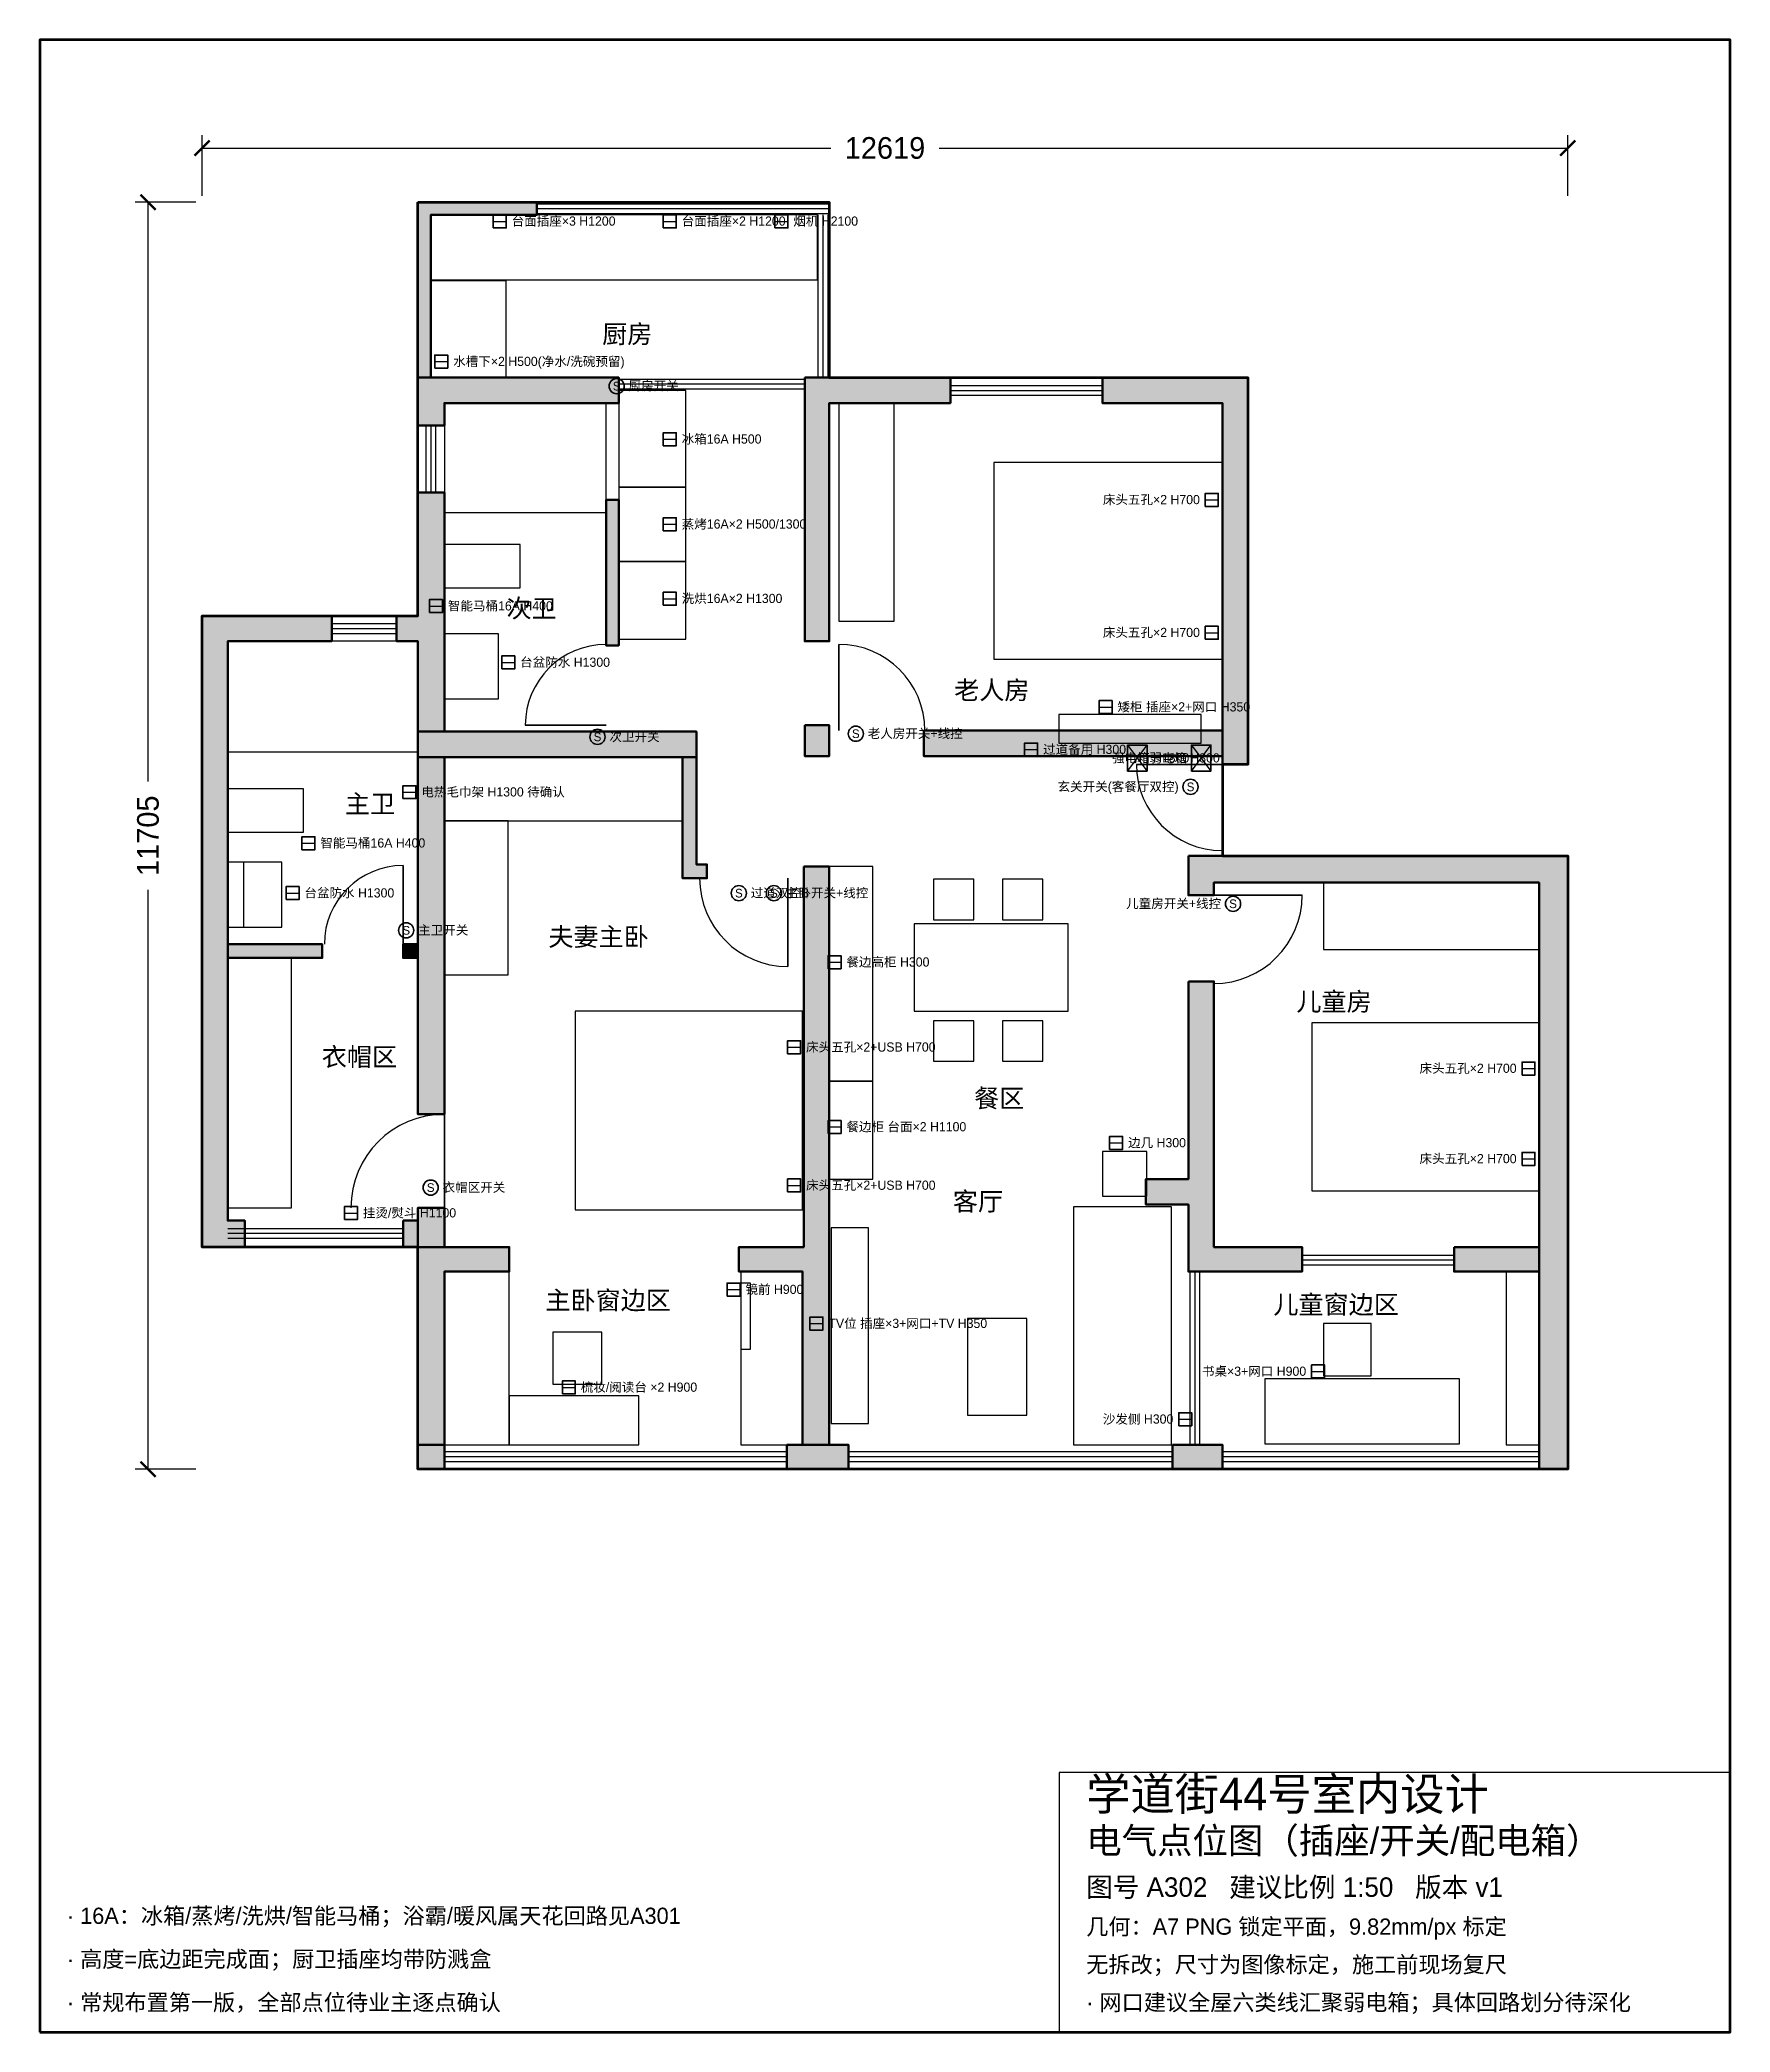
# Model space of a CAD drawing. Header units: millimetres. Extents: x -1500 to 14119, y -5200 to 13205.
import ezdxf
from ezdxf.enums import TextEntityAlignment as Align

# ---------------------------------------------------------------- set-up
doc = ezdxf.new("R2010")
doc.units = ezdxf.units.MM
for name, color, linetype in [('A-DIMS', 1, 'Continuous'), ('A-DOOR', 3, 'Continuous'), ('A-ELEC', 1, 'Continuous'), ('A-FIXT', 6, 'Continuous'), ('A-FRAME', 7, 'Continuous'), ('A-FURN', 30, 'Continuous'), ('A-TEXT', 7, 'Continuous'), ('A-WALL', 7, 'Continuous'), ('A-WINDOW', 4, 'Continuous')]:
    doc.layers.add(name, color=color, linetype=linetype)
doc.styles.add('CN', font='PingFang SC')
doc.dimstyles.new('ARCH', dxfattribs={"dimtxt": 200, "dimasz": 140, "dimexe": 120, "dimexo": 60, "dimgap": 60, "dimtad": 1, "dimdec": 0, "dimtxsty": 'CN', "dimblk": 'ARCHTICK', "dimcen": 2.5, "dimazin": 3, "dimtfac": 1, "dimtmove": 0, "dimatfit": 3})

# ---------------------------------------------------------------- blocks, each defined once
blk = doc.blocks.new('_ARCHTICK')
at = {"color": 0, "linetype": 'BYBLOCK', "const_width": 0.15}
blk.add_lwpolyline([(-0.5, -0.5), (0.5, 0.5)], dxfattribs=at)
blk = doc.blocks.new('*D1')
for p, q in [((0, 11765.44), (0, 12325.44)), ((0, 12205.44), (5809.35, 12205.44)), ((6809.35, 12205.44), (12618.7, 12205.44)), ((12618.7, 11765.44), (12618.7, 12325.44))]:
    blk.add_line(p, q)
at = {"layer": 'Defpoints'}
for p in [(0, 12205.44), (0, 11705.44), (12618.7, 11705.44)]:
    blk.add_point(p, dxfattribs=at)
at = {"layer": 'A-DIMS', "xscale": 140, "yscale": 140, "rotation": 180}
blk.add_blockref('_ARCHTICK', (0, 12205.44), dxfattribs=at)
at = {"layer": 'A-DIMS', "xscale": 140, "yscale": 140}
blk.add_blockref('_ARCHTICK', (12618.7, 12205.44), dxfattribs=at)
at = {"layer": 'A-DIMS', "insert": (6309.35, 12205.44), "char_height": 200, "attachment_point": 5, "style": 'CN'}
blk.add_mtext('12619', dxfattribs=at)
blk = doc.blocks.new('*D2')
for p, q in [((-60, 11705.44), (-620, 11705.44)), ((-500, 6352.72), (-500, 11705.44)), ((-500, 0), (-500, 5352.72)), ((-60, 0), (-620, 0))]:
    blk.add_line(p, q)
at = {"layer": 'Defpoints'}
for p in [(0, 11705.44), (-500, 0), (0, 0)]:
    blk.add_point(p, dxfattribs=at)
at = {"layer": 'A-DIMS', "xscale": 140, "yscale": 140}
for p, rotation in [((-500, 11705.44), 90), ((-500, 0), 270)]:
    blk.add_blockref('_ARCHTICK', p, dxfattribs=dict(at, rotation=rotation))
at = {"layer": 'A-DIMS', "insert": (-500, 5852.72), "char_height": 200, "attachment_point": 5, "rotation": 90, "style": 'CN'}
blk.add_mtext('11705', dxfattribs=at)

msp = doc.modelspace()

# ---------------------------------------------------------------- hatches: boundary and pattern name
at = {"layer": 'A-WALL'}
for points in [[(1993.46, 11705.44), (3093.3, 11705.44), (3093.3, 11587.6), (2111.3, 11587.6), (2111.3, 10085.14), (1993.46, 10085.14)], [(1993.46, 10085.14), (3849.44, 10085.14), (3849.44, 9849.46), (2238.96, 9849.46), (2238.96, 9643.24), (1993.46, 9643.24)], [(5567.94, 10085.14), (6913.28, 10085.14), (6913.28, 9849.46), (5793.8, 9849.46), (5793.8, 7649.78), (5567.94, 7649.78)], [(8317.54, 10085.14), (9662.88, 10085.14), (9662.88, 6510.66), (9427.2, 6510.66), (9427.2, 9849.46), (8317.54, 9849.46)], [(1993.46, 9024.58), (2238.96, 9024.58), (2238.96, 6815.08), (1993.46, 6815.08), (1993.46, 7649.78), (1797.06, 7649.78), (1797.06, 7885.46), (1993.46, 7885.46)], [(3731.6, 8955.84), (3849.44, 8955.84), (3849.44, 7610.5), (3731.6, 7610.5)], [(0, 7885.46), (1198.04, 7885.46), (1198.04, 7649.78), (235.68, 7649.78), (235.68, 2297.88), (392.8, 2297.88), (392.8, 2052.38), (0, 2052.38)], [(1993.46, 6815.08), (4566.3, 6815.08), (4566.3, 6579.4), (1993.46, 6579.4)], [(5567.94, 6874), (5793.8, 6874), (5793.8, 6589.22), (5567.94, 6589.22)], [(6667.78, 6824.9), (9427.2, 6824.9), (9427.2, 6589.22), (6667.78, 6589.22)], [(1993.46, 6579.4), (2238.96, 6579.4), (2238.96, 3279.88), (1993.46, 3279.88)], [(4438.64, 6579.4), (4566.3, 6579.4), (4566.3, 5587.58), (4664.5, 5587.58), (4664.5, 5459.92), (4438.64, 5459.92)], [(5558.12, 5567.94), (5793.8, 5567.94), (5793.8, 225.86), (5548.3, 225.86), (5548.3, 1826.52), (4959.1, 1826.52), (4959.1, 2052.38), (5558.12, 2052.38)], [(9112.96, 5666.14), (12618.7, 5666.14), (12618.7, 0), (12353.56, 0), (12353.56, 5420.64), (9348.64, 5420.64), (9348.64, 5302.8), (9112.96, 5302.8)], [(235.68, 4851.08), (1109.66, 4851.08), (1109.66, 4723.42), (235.68, 4723.42)], [(1855.98, 4851.08), (1993.46, 4851.08), (1993.46, 4723.42), (1855.98, 4723.42)], [(9112.96, 4507.38), (9348.64, 4507.38), (9348.64, 2052.38), (10163.7, 2052.38), (10163.7, 1826.52), (9112.96, 1826.52), (9112.96, 2445.18), (8720.16, 2445.18), (8720.16, 2680.86), (9112.96, 2680.86)], [(1855.98, 2297.88), (1993.46, 2297.88), (1993.46, 2415.72), (2238.96, 2415.72), (2238.96, 2052.38), (1855.98, 2052.38)], [(1993.46, 2415.72), (2238.96, 2415.72), (2238.96, 2052.38), (2837.98, 2052.38), (2837.98, 1826.52), (2238.96, 1826.52), (2238.96, 225.86), (1993.46, 225.86)], [(11567.96, 2052.38), (12353.56, 2052.38), (12353.56, 1826.52), (11567.96, 1826.52)], [(1993.46, 225.86), (2238.96, 225.86), (2238.96, 0), (1993.46, 0)], [(5401, 225.86), (5970.56, 225.86), (5970.56, 0), (5401, 0)], [(8965.66, 225.86), (9427.2, 225.86), (9427.2, 0), (8965.66, 0)]]:
    msp.add_hatch(color=8, dxfattribs=at).paths.add_polyline_path(points)

# ---------------------------------------------------------------- linework, layer by layer
at = {"layer": 'A-DOOR', "lineweight": 35}
for p, q in [((5882.18, 6824.9), (5882.18, 7620.32)), ((3731.6, 6874), (2985.28, 6874)), ((9427.2, 6510.66), (8631.78, 6510.66)), ((1855.98, 4851.08), (1855.98, 5577.76)), ((5410.82, 5459.92), (5410.82, 4644.86)), ((9348.64, 5302.8), (10163.7, 5302.8)), ((2238.96, 2415.72), (2238.96, 3279.88))]:
    msp.add_line(p, q, dxfattribs=at)
at = {"layer": 'A-DOOR'}
for centre, radius, start, end in [((3731.6, 6874), 746.32, 90, 180), ((5882.18, 6824.9), 795.42, 0, 90), ((9427.2, 6510.66), 795.42, 180, -90), ((1855.98, 4851.08), 726.68, 90, 180), ((5410.82, 5459.92), 815.06, 180, -90), ((9348.64, 5302.8), 815.06, -90, 0), ((2238.96, 2415.72), 864.16, 90, 180)]:
    msp.add_arc(centre, radius, start, end, dxfattribs=at)
at = {"layer": 'A-ELEC'}
for p, q in [((2689.6, 11528.68), (2809.6, 11528.68)), ((4260.8, 11528.68), (4380.8, 11528.68)), ((5291.9, 11528.68), (5411.9, 11528.68)), ((2149.5, 10232.44), (2269.5, 10232.44)), ((4260.8, 9515.58), (4380.8, 9515.58)), ((9269, 8955.84), (9389, 8955.84)), ((4260.8, 8729.98), (4380.8, 8729.98)), ((2100.4, 7973.84), (2220.4, 7973.84)), ((4260.8, 8042.58), (4380.8, 8042.58)), ((9269, 7728.34), (9389, 7728.34)), ((2768.16, 7453.38), (2888.16, 7453.38)), ((8287, 7040.94), (8407, 7040.94)), ((7599.6, 6648.14), (7719.6, 6648.14)), ((8551.6, 6449.58), (8731.6, 6689.58)), ((8551.6, 6689.58), (8731.6, 6449.58)), ((9140.8, 6449.58), (9320.8, 6689.58)), ((9140.8, 6689.58), (9320.8, 6449.58)), ((1854.9, 6255.34), (1974.9, 6255.34)), ((922, 5783.98), (1042, 5783.98)), ((774.7, 5322.44), (894.7, 5322.44)), ((5782.9, 4684.14), (5902.9, 4684.14)), ((5409.74, 3898.54), (5529.74, 3898.54)), ((12195.36, 3702.14), (12315.36, 3702.14)), ((5782.9, 3162.04), (5902.9, 3162.04)), ((8385.2, 3014.74), (8505.2, 3014.74)), ((12195.36, 2867.44), (12315.36, 2867.44)), ((5409.74, 2621.94), (5529.74, 2621.94)), ((1314.8, 2366.62), (1434.8, 2366.62)), ((4850, 1659.58), (4970, 1659.58)), ((5615.96, 1345.34), (5735.96, 1345.34)), ((3327.9, 756.14), (3447.9, 756.14)), ((10251, 903.44), (10371, 903.44)), ((9023.5, 461.54), (9143.5, 461.54))]:
    msp.add_line(p, q, dxfattribs=at)
at = {"layer": 'A-ELEC', "lineweight": 35}
for points in [[(2689.6, 11468.68), (2809.6, 11468.68), (2809.6, 11588.68), (2689.6, 11588.68)], [(4260.8, 11468.68), (4380.8, 11468.68), (4380.8, 11588.68), (4260.8, 11588.68)], [(5291.9, 11468.68), (5411.9, 11468.68), (5411.9, 11588.68), (5291.9, 11588.68)], [(2149.5, 10172.44), (2269.5, 10172.44), (2269.5, 10292.44), (2149.5, 10292.44)], [(4260.8, 9455.58), (4380.8, 9455.58), (4380.8, 9575.58), (4260.8, 9575.58)], [(9269, 8895.84), (9389, 8895.84), (9389, 9015.84), (9269, 9015.84)], [(4260.8, 8669.98), (4380.8, 8669.98), (4380.8, 8789.98), (4260.8, 8789.98)], [(4260.8, 7982.58), (4380.8, 7982.58), (4380.8, 8102.58), (4260.8, 8102.58)], [(2100.4, 7913.84), (2220.4, 7913.84), (2220.4, 8033.84), (2100.4, 8033.84)], [(9269, 7668.34), (9389, 7668.34), (9389, 7788.34), (9269, 7788.34)], [(2768.16, 7393.38), (2888.16, 7393.38), (2888.16, 7513.38), (2768.16, 7513.38)], [(8287, 6980.94), (8407, 6980.94), (8407, 7100.94), (8287, 7100.94)], [(7599.6, 6588.14), (7719.6, 6588.14), (7719.6, 6708.14), (7599.6, 6708.14)], [(8551.6, 6449.58), (8731.6, 6449.58), (8731.6, 6689.58), (8551.6, 6689.58)], [(9140.8, 6449.58), (9320.8, 6449.58), (9320.8, 6689.58), (9140.8, 6689.58)], [(1854.9, 6195.34), (1974.9, 6195.34), (1974.9, 6315.34), (1854.9, 6315.34)], [(922, 5723.98), (1042, 5723.98), (1042, 5843.98), (922, 5843.98)], [(774.7, 5262.44), (894.7, 5262.44), (894.7, 5382.44), (774.7, 5382.44)], [(5782.9, 4624.14), (5902.9, 4624.14), (5902.9, 4744.14), (5782.9, 4744.14)], [(5409.74, 3838.54), (5529.74, 3838.54), (5529.74, 3958.54), (5409.74, 3958.54)], [(12195.36, 3642.14), (12315.36, 3642.14), (12315.36, 3762.14), (12195.36, 3762.14)], [(5782.9, 3102.04), (5902.9, 3102.04), (5902.9, 3222.04), (5782.9, 3222.04)], [(8385.2, 2954.74), (8505.2, 2954.74), (8505.2, 3074.74), (8385.2, 3074.74)], [(12195.36, 2807.44), (12315.36, 2807.44), (12315.36, 2927.44), (12195.36, 2927.44)], [(5409.74, 2561.94), (5529.74, 2561.94), (5529.74, 2681.94), (5409.74, 2681.94)], [(1314.8, 2306.62), (1434.8, 2306.62), (1434.8, 2426.62), (1314.8, 2426.62)], [(4850, 1599.58), (4970, 1599.58), (4970, 1719.58), (4850, 1719.58)], [(5615.96, 1285.34), (5735.96, 1285.34), (5735.96, 1405.34), (5615.96, 1405.34)], [(10251, 843.44), (10371, 843.44), (10371, 963.44), (10251, 963.44)], [(3327.9, 696.14), (3447.9, 696.14), (3447.9, 816.14), (3327.9, 816.14)], [(9023.5, 401.54), (9143.5, 401.54), (9143.5, 521.54), (9023.5, 521.54)]]:
    msp.add_lwpolyline(points, close=True, dxfattribs=at)
for centre in [(3829.8, 10006.58), (3653.04, 6765.98), (6039.3, 6795.44), (9132.6, 6304.44), (4959.1, 5322.44), (5283.16, 5322.44), (9525.4, 5224.24), (1885.44, 4978.74), (2111.3, 2602.3)]:
    msp.add_circle(centre, 70, dxfattribs=at)
at = {"layer": 'A-FIXT', "lineweight": 25}
for points in [[(2111.3, 10988.58), (5685.78, 10988.58), (5685.78, 11587.6), (2111.3, 11587.6)], [(2111.3, 10085.14), (2808.52, 10085.14), (2808.52, 10978.76), (2111.3, 10978.76)], [(3849.44, 9073.68), (4468.1, 9073.68), (4468.1, 9967.3), (3849.44, 9967.3)], [(2238.96, 8838), (3731.6, 8838), (3731.6, 9849.46), (2238.96, 9849.46)], [(3849.44, 8386.28), (4468.1, 8386.28), (4468.1, 9073.68), (3849.44, 9073.68)], [(2238.96, 8143.43), (2938.93, 8143.43), (2938.93, 8543.4), (2238.96, 8543.4)], [(3849.44, 7669.42), (4468.1, 7669.42), (4468.1, 8386.28), (3849.44, 8386.28)], [(235.68, 6628.5), (1993.46, 6628.5), (1993.46, 7649.78), (235.68, 7649.78)], [(2238.96, 7118.52), (2738.99, 7118.52), (2738.99, 7718.52), (2238.96, 7718.52)], [(235.68, 5884.83), (935.65, 5884.83), (935.65, 6284.8), (235.68, 6284.8)], [(235.68, 5007.22), (735.71, 5007.22), (735.71, 5607.22), (235.68, 5607.22)], [(235.68, 5007.22), (385.63, 5007.22), (385.63, 5607.22), (235.68, 5607.22)]]:
    msp.add_lwpolyline(points, close=True, dxfattribs=at)
at = {"layer": 'A-FRAME', "lineweight": 70, "true_color": 0x121212}
msp.add_lwpolyline([(-1500, -5200), (14118.7, -5200), (14118.7, 13205.44), (-1500, 13205.44)], close=True, dxfattribs=at)
at = {"layer": 'A-FRAME', "true_color": 0x121212}
msp.add_lwpolyline([(7918.7, -5200), (14118.7, -5200), (14118.7, -2800), (7918.7, -2800)], close=True, dxfattribs=at)
at = {"layer": 'A-FURN', "lineweight": 25}
for points in [[(5882.18, 7836.36), (6392.82, 7836.36), (6392.82, 9849.46), (5882.18, 9849.46)], [(7315.9, 7482.84), (9427.2, 7482.84), (9427.2, 9299.54), (7315.9, 9299.54)], [(7914.92, 6707.06), (9230.8, 6707.06), (9230.8, 6972.2), (7914.92, 6972.2)], [(2238.96, 5990.2), (4438.64, 5990.2), (4438.64, 6579.4), (2238.96, 6579.4)], [(2238.96, 4566.3), (2828.16, 4566.3), (2828.16, 5990.2), (2238.96, 5990.2)], [(5793.8, 3584.3), (6196.42, 3584.3), (6196.42, 5567.94), (5793.8, 5567.94)], [(6756.16, 5076.94), (7129.32, 5076.94), (7129.32, 5450.1), (6756.16, 5450.1)], [(7394.46, 5076.94), (7767.62, 5076.94), (7767.62, 5450.1), (7394.46, 5450.1)], [(10360.1, 4801.98), (12353.56, 4801.98), (12353.56, 5420.64), (10360.1, 5420.64)], [(6579.4, 4232.42), (8003.3, 4232.42), (8003.3, 5037.66), (6579.4, 5037.66)], [(235.68, 2415.72), (824.88, 2415.72), (824.88, 4723.42), (235.68, 4723.42)], [(3446.82, 2396.08), (5548.3, 2396.08), (5548.3, 4232.42), (3446.82, 4232.42)], [(6756.16, 3770.88), (7129.32, 3770.88), (7129.32, 4144.04), (6756.16, 4144.04)], [(7394.46, 3770.88), (7767.62, 3770.88), (7767.62, 4144.04), (7394.46, 4144.04)], [(10252.08, 2572.84), (12353.56, 2572.84), (12353.56, 4124.4), (10252.08, 4124.4)], [(5793.8, 2680.86), (6196.42, 2680.86), (6196.42, 3584.3), (5793.8, 3584.3)], [(8317.54, 2523.74), (8729.98, 2523.74), (8729.98, 2936.18), (8317.54, 2936.18)], [(8052.4, 225.86), (8955.84, 225.86), (8955.84, 2425.54), (8052.4, 2425.54)], [(5813.44, 422.26), (6157.14, 422.26), (6157.14, 2229.14), (5813.44, 2229.14)], [(2238.96, 225.86), (2837.98, 225.86), (2837.98, 1826.52), (2238.96, 1826.52)], [(4978.74, 225.86), (5548.3, 225.86), (5548.3, 1826.52), (4978.74, 1826.52)], [(4978.74, 1109.66), (5067.12, 1109.66), (5067.12, 1718.5), (4978.74, 1718.5)], [(12049.14, 225.86), (12353.56, 225.86), (12353.56, 1826.52), (12049.14, 1826.52)], [(7070.4, 500.82), (7620.32, 500.82), (7620.32, 1394.44), (7070.4, 1394.44)], [(10360.1, 864.16), (10802, 864.16), (10802, 1345.34), (10360.1, 1345.34)], [(3240.6, 785.6), (3692.32, 785.6), (3692.32, 1266.78), (3240.6, 1266.78)], [(9820, 235.68), (11617.06, 235.68), (11617.06, 834.7), (9820, 834.7)], [(2837.98, 225.86), (4036.02, 225.86), (4036.02, 677.58), (2837.98, 677.58)]]:
    msp.add_lwpolyline(points, close=True, dxfattribs=at)
at = {"layer": 'A-WALL', "lineweight": 70}
msp.add_lwpolyline([(1993.46, 11705.44), (5793.8, 11705.44), (5793.8, 10085.14), (9662.88, 10085.14), (9662.88, 6510.66), (9427.2, 6510.66), (9427.2, 5666.14), (12618.7, 5666.14), (12618.7, 0), (1993.46, 0), (1993.46, 2052.38), (0, 2052.38), (0, 7885.46), (1993.46, 7885.46)], close=True, dxfattribs=at)
at = {"layer": 'A-WALL', "lineweight": 50}
for points in [[(1993.46, 11705.44), (3093.3, 11705.44), (3093.3, 11587.6), (2111.3, 11587.6), (2111.3, 10085.14), (1993.46, 10085.14)], [(1993.46, 10085.14), (3849.44, 10085.14), (3849.44, 9849.46), (2238.96, 9849.46), (2238.96, 9643.24), (1993.46, 9643.24)], [(5567.94, 10085.14), (6913.28, 10085.14), (6913.28, 9849.46), (5793.8, 9849.46), (5793.8, 7649.78), (5567.94, 7649.78)], [(8317.54, 10085.14), (9662.88, 10085.14), (9662.88, 6510.66), (9427.2, 6510.66), (9427.2, 9849.46), (8317.54, 9849.46)], [(1993.46, 9024.58), (2238.96, 9024.58), (2238.96, 6815.08), (1993.46, 6815.08), (1993.46, 7649.78), (1797.06, 7649.78), (1797.06, 7885.46), (1993.46, 7885.46)], [(3731.6, 8955.84), (3849.44, 8955.84), (3849.44, 7610.5), (3731.6, 7610.5)], [(0, 7885.46), (1198.04, 7885.46), (1198.04, 7649.78), (235.68, 7649.78), (235.68, 2297.88), (392.8, 2297.88), (392.8, 2052.38), (0, 2052.38)], [(1993.46, 6815.08), (4566.3, 6815.08), (4566.3, 6579.4), (1993.46, 6579.4)], [(5567.94, 6874), (5793.8, 6874), (5793.8, 6589.22), (5567.94, 6589.22)], [(6667.78, 6824.9), (9427.2, 6824.9), (9427.2, 6589.22), (6667.78, 6589.22)], [(1993.46, 6579.4), (2238.96, 6579.4), (2238.96, 3279.88), (1993.46, 3279.88)], [(4438.64, 6579.4), (4566.3, 6579.4), (4566.3, 5587.58), (4664.5, 5587.58), (4664.5, 5459.92), (4438.64, 5459.92)], [(5558.12, 5567.94), (5793.8, 5567.94), (5793.8, 225.86), (5548.3, 225.86), (5548.3, 1826.52), (4959.1, 1826.52), (4959.1, 2052.38), (5558.12, 2052.38)], [(9112.96, 5666.14), (12618.7, 5666.14), (12618.7, 0), (12353.56, 0), (12353.56, 5420.64), (9348.64, 5420.64), (9348.64, 5302.8), (9112.96, 5302.8)], [(235.68, 4851.08), (1109.66, 4851.08), (1109.66, 4723.42), (235.68, 4723.42)], [(1855.98, 4851.08), (1993.46, 4851.08), (1993.46, 4723.42), (1855.98, 4723.42)], [(9112.96, 4507.38), (9348.64, 4507.38), (9348.64, 2052.38), (10163.7, 2052.38), (10163.7, 1826.52), (9112.96, 1826.52), (9112.96, 2445.18), (8720.16, 2445.18), (8720.16, 2680.86), (9112.96, 2680.86)], [(1855.98, 2297.88), (1993.46, 2297.88), (1993.46, 2415.72), (2238.96, 2415.72), (2238.96, 2052.38), (1855.98, 2052.38)], [(1993.46, 2415.72), (2238.96, 2415.72), (2238.96, 2052.38), (2837.98, 2052.38), (2837.98, 1826.52), (2238.96, 1826.52), (2238.96, 225.86), (1993.46, 225.86)], [(11567.96, 2052.38), (12353.56, 2052.38), (12353.56, 1826.52), (11567.96, 1826.52)], [(1993.46, 225.86), (2238.96, 225.86), (2238.96, 0), (1993.46, 0)], [(5401, 225.86), (5970.56, 225.86), (5970.56, 0), (5401, 0)], [(8965.66, 225.86), (9427.2, 225.86), (9427.2, 0), (8965.66, 0)]]:
    msp.add_lwpolyline(points, close=True, dxfattribs=at)
at = {"layer": 'A-WINDOW'}
for p, q in [((3093.3, 11691.52), (5793.8, 11691.52)), ((3093.3, 11601.52), (5793.8, 11601.52)), ((5689.88, 11587.6), (5689.88, 10085.14)), ((5779.88, 11587.6), (5779.88, 10085.14)), ((3849.44, 10071.22), (5567.94, 10071.22)), ((3849.44, 9981.22), (5567.94, 9981.22)), ((6913.28, 10012.3), (8317.54, 10012.3)), ((6913.28, 9922.3), (8317.54, 9922.3)), ((2066.3, 9643.24), (2066.3, 9024.58)), ((2156.3, 9643.24), (2156.3, 9024.58)), ((1198.04, 7812.62), (1797.06, 7812.62)), ((1198.04, 7722.62), (1797.06, 7722.62)), ((235.68, 2225.04), (1855.98, 2225.04)), ((235.68, 2135.04), (1855.98, 2135.04)), ((10163.7, 1979.54), (11567.96, 1979.54)), ((10163.7, 1889.54), (11567.96, 1889.54)), ((9126.88, 1826.52), (9126.88, 225.86)), ((9216.88, 1826.52), (9216.88, 225.86)), ((2238.96, 162.84), (5401, 162.84)), ((2238.96, 72.84), (5401, 72.84)), ((5970.56, 162.84), (8965.66, 162.84)), ((5970.56, 72.84), (8965.66, 72.84)), ((9427.2, 162.84), (12353.56, 162.84)), ((9427.2, 72.84), (12353.56, 72.84))]:
    msp.add_line(p, q, dxfattribs=at)
at = {"layer": 'A-WINDOW', "lineweight": 25}
for p, q in [((3093.3, 11646.52), (5793.8, 11646.52)), ((5734.88, 11587.6), (5734.88, 10085.14)), ((3849.44, 10026.22), (5567.94, 10026.22)), ((6913.28, 9967.3), (8317.54, 9967.3)), ((2111.3, 9643.24), (2111.3, 9024.58)), ((1198.04, 7767.62), (1797.06, 7767.62)), ((235.68, 2180.04), (1855.98, 2180.04)), ((10163.7, 1934.54), (11567.96, 1934.54)), ((9171.88, 1826.52), (9171.88, 225.86)), ((2238.96, 117.84), (5401, 117.84)), ((5970.56, 117.84), (8965.66, 117.84)), ((9427.2, 117.84), (12353.56, 117.84))]:
    msp.add_line(p, q, dxfattribs=at)

# ---------------------------------------------------------------- texts
at = {"layer": 'A-ELEC', "true_color": 0x121212, "style": 'CN'}
for s, p in [('台面插座×3 H1200', (2859.6, 11488.68)), ('台面插座×2 H1200', (4430.8, 11488.68)), ('烟机 H2100', (5461.9, 11488.68)), ('水槽下×2 H500(净水/洗碗预留)', (2319.5, 10192.44)), ('厨房开关', (3939.8, 9966.58)), ('冰箱16A H500', (4430.8, 9475.58)), ('蒸烤16A×2 H500/1300', (4430.8, 8689.98)), ('洗烘16A×2 H1300', (4430.8, 8002.58)), ('智能马桶16A H400', (2270.4, 7933.84)), ('台盆防水 H1300', (2938.16, 7413.38)), ('矮柜 插座×2+网口 H350', (8457, 7000.94)), ('次卫开关', (3763.04, 6725.98)), ('老人房开关+线控', (6149.3, 6755.44)), ('过道备用 H300', (7769.6, 6608.14)), ('弱电箱 H300', (8751.6, 6529.58)), ('电热毛巾架 H1300 待确认', (2024.9, 6215.34)), ('智能马桶16A H400', (1092, 5743.98)), ('台盆防水 H1300', (944.7, 5282.44)), ('过道双控B', (5069.1, 5282.44)), ('主卧开关+线控', (5393.16, 5282.44)), ('主卫开关', (1995.44, 4938.74)), ('餐边高柜 H300', (5952.9, 4644.14)), ('床头五孔×2+USB H700', (5579.74, 3858.54)), ('餐边柜 台面×2 H1100', (5952.9, 3122.04)), ('边几 H300', (8555.2, 2974.74)), ('衣帽区开关', (2221.3, 2562.3)), ('床头五孔×2+USB H700', (5579.74, 2581.94)), ('挂烫/熨斗 H1100', (1484.8, 2326.62)), ('镜前 H900', (5020, 1619.58)), ('TV位 插座×3+网口+TV H350', (5785.96, 1305.34)), ('梳妆/阅读台 ×2 H900', (3497.9, 716.14))]:
    msp.add_text(s, height=85, dxfattribs=at).set_placement(p)
for p in [(3829.8, 10006.58), (6039.3, 6795.44), (3653.04, 6765.98), (9132.6, 6304.44), (4959.1, 5322.44), (5283.16, 5322.44), (9525.4, 5224.24), (1885.44, 4978.74), (2111.3, 2602.3)]:
    msp.add_text('S', height=80, dxfattribs=at).set_placement(p, align=Align.MIDDLE_CENTER)
for s, p in [('床头五孔×2 H700', (9219, 8915.84)), ('床头五孔×2 H700', (9219, 7688.34)), ('强电箱 H1800', (9120.8, 6529.58)), ('玄关开关(客餐厅双控)', (9022.6, 6264.44)), ('儿童房开关+线控', (9415.4, 5184.24)), ('床头五孔×2 H700', (12145.36, 3662.14)), ('床头五孔×2 H700', (12145.36, 2827.44)), ('书桌×3+网口 H900', (10201, 863.44)), ('沙发侧 H300', (8973.5, 421.54))]:
    msp.add_text(s, height=85, dxfattribs=at).set_placement(p, align=Align.RIGHT)
at = {"layer": 'A-TEXT', "true_color": 0x121212, "style": 'CN'}
for s, p in [('厨房', (3928, 10487.76)), ('次卫', (3044.2, 7954.2)), ('老人房', (7296.26, 7198.06)), ('主卫', (1551.56, 6147.32)), ('夫妻主卧', (3662.86, 4919.82)), ('儿童房', (10458.3, 4320.8)), ('衣帽区', (1453.36, 3810.16)), ('餐区', (7365, 3427.18)), ('客厅', (7168.6, 2474.64)), ('主卧窗边区', (3751.24, 1561.38)), ('儿童窗边区', (10477.94, 1522.1))]:
    msp.add_text(s, height=170, dxfattribs=at).set_placement(p, align=Align.MIDDLE_CENTER)
for s, height, p in [('学道街44号室内设计', 300, (8168.7, -3150)), ('电气点位图（插座/开关/配电箱）', 240, (8168.7, -3550)), ('图号 A302   建议比例 1:50   版本 v1', 180, (8168.7, -3950)), ('· 16A：冰箱/蒸烤/洗烘/智能马桶；浴霸/暖风属天花回路见A301', 150, (-1250, -4200)), ('几何：A7 PNG 锁定平面，9.82mm/px 标定', 150, (8168.7, -4300)), ('· 高度=底边距完成面；厨卫插座均带防溅盒', 150, (-1250, -4600)), ('无拆改；尺寸为图像标定，施工前现场复尺', 150, (8168.7, -4650)), ('· 常规布置第一版，全部点位待业主逐点确认', 150, (-1250, -5000)), ('· 网口建议全屋六类线汇聚弱电箱；具体回路划分待深化', 150, (8168.7, -5000))]:
    msp.add_text(s, height=height, dxfattribs=at).set_placement(p)

# ---------------------------------------------------------------- dimensions: what is measured, and where the dimension line sits
at = {"layer": 'A-DIMS', "true_color": 0x121212}
dim = msp.add_linear_dim(base=(0, 12205.44), p1=(0, 11705.44), p2=(12618.7, 11705.44), dimstyle='ARCH', dxfattribs=at)
dim.commit()
dim.dimension.update_dxf_attribs({"geometry": '*D1', "text_midpoint": (6309.35, 12205.44)})
dim = msp.add_linear_dim(base=(-500, 0), p1=(0, 0), p2=(0, 11705.44), angle=90, dimstyle='ARCH', dxfattribs=at)
dim.commit()
dim.dimension.update_dxf_attribs({"geometry": '*D2', "text_midpoint": (-500, 5852.72)})

doc.saveas('drawing.dxf')
